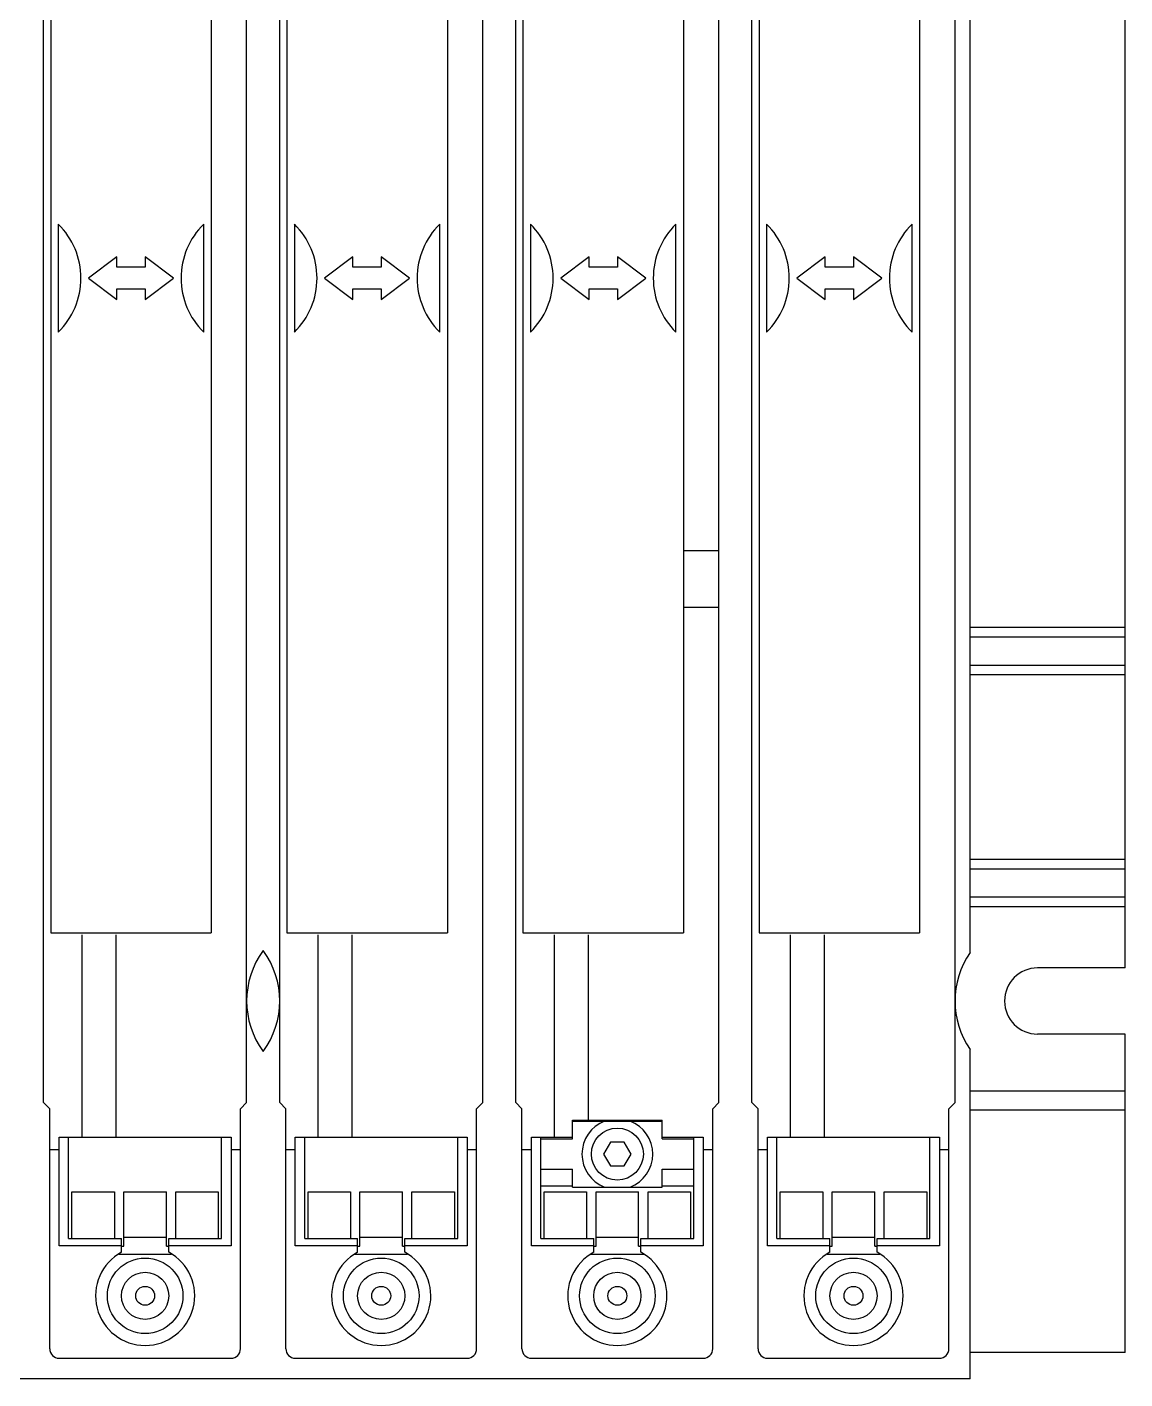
# Model space of a CAD drawing. Extents: x 430 to 1632, y -19 to 271.
# Drawn here: x 1516.1 to 1632.3, y -19.1 to 123.9 of the extents above; entities that cross this region are included whole.
import ezdxf

# ---------------------------------------------------------------- set-up
doc = ezdxf.new("R2010")
doc.units = 0
doc.header["$LTSCALE"] = 5
doc.header["$MEASUREMENT"] = 0
doc.layers.get('0').update_dxf_attribs({"linetype": 'CONTINUOUS'})

msp = doc.modelspace()

# ---------------------------------------------------------------- linework, layer by layer
at = {"color": 7, "linetype": 'Continuous'}
for p, q in [((1632.35, 24.35), (1632.35, 207.35)), ((1615.95, 25.97), (1615.95, 199.25)), ((1517.85, 10.1), (1517.85, 189.25)), ((1539.35, 10.1), (1539.35, 189.25)), ((1542.85, 10.1), (1542.85, 189.25)), ((1564.35, 10.1), (1564.35, 189.25)), ((1567.85, 10.1), (1567.85, 189.25)), ((1589.35, 10.1), (1589.35, 189.25)), ((1592.85, 10.1), (1592.85, 189.25)), ((1614.35, 10.1), (1614.35, 189.25)), ((1518.6, 166.65), (1518.6, 28.05)), ((1535.6, 166.65), (1535.6, 28.05)), ((1543.6, 166.65), (1543.6, 28.05)), ((1560.6, 166.65), (1560.6, 28.05)), ((1568.6, 166.65), (1568.6, 28.05)), ((1585.6, 166.65), (1585.6, 28.05)), ((1593.6, 166.65), (1593.6, 28.05)), ((1610.6, 166.65), (1610.6, 28.05)), ((1519.4, 103.07), (1519.4, 91.64)), ((1534.8, 91.64), (1534.8, 103.07)), ((1544.4, 103.07), (1544.4, 91.64)), ((1559.8, 91.64), (1559.8, 103.07)), ((1569.4, 103.07), (1569.4, 91.64)), ((1584.8, 91.64), (1584.8, 103.07)), ((1594.4, 103.07), (1594.4, 91.64)), ((1609.8, 91.64), (1609.8, 103.07)), ((1525.6, 99.61), (1522.6, 97.35)), ((1525.6, 98.5), (1525.6, 99.61)), ((1531.6, 97.35), (1528.6, 99.61)), ((1528.6, 99.61), (1528.6, 98.5)), ((1550.6, 99.61), (1547.6, 97.35)), ((1550.6, 98.5), (1550.6, 99.61)), ((1556.6, 97.35), (1553.6, 99.61)), ((1553.6, 99.61), (1553.6, 98.5)), ((1575.6, 99.61), (1572.6, 97.35)), ((1575.6, 98.5), (1575.6, 99.61)), ((1581.6, 97.35), (1578.6, 99.61)), ((1578.6, 99.61), (1578.6, 98.5)), ((1600.6, 99.61), (1597.6, 97.35)), ((1600.6, 98.5), (1600.6, 99.61)), ((1606.6, 97.35), (1603.6, 99.61)), ((1603.6, 99.61), (1603.6, 98.5)), ((1522.6, 97.35), (1525.6, 95.09)), ((1528.6, 98.5), (1525.6, 98.5)), ((1528.6, 95.09), (1531.6, 97.35)), ((1547.6, 97.35), (1550.6, 95.09)), ((1553.6, 98.5), (1550.6, 98.5)), ((1553.6, 95.09), (1556.6, 97.35)), ((1572.6, 97.35), (1575.6, 95.09)), ((1578.6, 98.5), (1575.6, 98.5)), ((1578.6, 95.09), (1581.6, 97.35)), ((1597.6, 97.35), (1600.6, 95.09)), ((1603.6, 98.5), (1600.6, 98.5)), ((1603.6, 95.09), (1606.6, 97.35)), ((1525.6, 96.2), (1528.6, 96.2)), ((1525.6, 95.09), (1525.6, 96.2)), ((1528.6, 96.2), (1528.6, 95.09)), ((1550.6, 96.2), (1553.6, 96.2)), ((1550.6, 95.09), (1550.6, 96.2)), ((1553.6, 96.2), (1553.6, 95.09)), ((1575.6, 96.2), (1578.6, 96.2)), ((1575.6, 95.09), (1575.6, 96.2)), ((1578.6, 96.2), (1578.6, 95.09)), ((1600.6, 96.2), (1603.6, 96.2)), ((1600.6, 95.09), (1600.6, 96.2)), ((1603.6, 96.2), (1603.6, 95.09)), ((1589.35, 68.5), (1585.6, 68.5)), ((1589.35, 62.5), (1585.6, 62.5)), ((1615.95, 60.4), (1632.35, 60.4)), ((1615.95, 59.4), (1632.35, 59.4)), ((1615.95, 56.4), (1632.35, 56.4)), ((1615.95, 55.4), (1632.35, 55.4)), ((1615.95, 35.85), (1632.35, 35.85)), ((1615.95, 34.85), (1632.35, 34.85)), ((1632.35, 31.85), (1615.95, 31.85)), ((1615.95, 30.85), (1632.35, 30.85)), ((1518.6, 28.05), (1535.6, 28.05)), ((1521.9, 27.85), (1521.9, 6.45)), ((1525.5, 27.85), (1525.5, 6.45)), ((1543.6, 28.05), (1560.6, 28.05)), ((1546.9, 27.85), (1546.9, 6.45)), ((1550.5, 27.85), (1550.5, 6.45)), ((1568.6, 28.05), (1585.6, 28.05)), ((1571.9, 27.85), (1571.9, 6.45)), ((1575.5, 27.85), (1575.5, 8.25)), ((1593.6, 28.05), (1610.6, 28.05)), ((1596.9, 27.85), (1596.9, 6.45)), ((1600.5, 27.85), (1600.5, 6.45)), ((1632.35, 24.35), (1623.1, 24.35)), ((1632.35, 17.35), (1623.1, 17.35)), ((1632.35, -16.35), (1632.35, 17.35)), ((1615.95, -19.15), (1615.95, 15.73)), ((1517.85, 10.1), (1518.5, 9.45)), ((1539.35, 10.1), (1538.7, 9.45)), ((1542.85, 10.1), (1543.5, 9.45)), ((1564.35, 10.1), (1563.7, 9.45)), ((1567.85, 10.1), (1568.5, 9.45)), ((1589.35, 10.1), (1588.7, 9.45)), ((1592.85, 10.1), (1593.5, 9.45)), ((1614.35, 10.1), (1613.7, 9.45)), ((1615.95, 11.35), (1632.35, 11.35)), ((1518.5, -15.95), (1518.5, 9.45)), ((1538.7, -15.95), (1538.7, 9.45)), ((1543.5, -15.95), (1543.5, 9.45)), ((1563.7, -15.95), (1563.7, 9.45)), ((1568.5, -15.95), (1568.5, 9.45)), ((1588.7, -15.95), (1588.7, 9.45)), ((1593.5, -15.95), (1593.5, 9.45)), ((1613.7, -15.95), (1613.7, 9.45)), ((1615.95, 9.35), (1632.35, 9.35)), ((1573.85, 8.25), (1583.35, 8.25)), ((1573.85, 6.25), (1573.85, 8.25)), ((1573.85, 8.15), (1583.35, 8.15)), ((1583.35, 6.25), (1583.35, 8.25)), ((1519.5, 6.45), (1537.7, 6.45)), ((1519.5, -5.05), (1519.5, 6.45)), ((1520.5, -4.3), (1520.5, 6.45)), ((1536.7, -4.3), (1536.7, 6.45)), ((1537.7, 6.45), (1537.7, -5.05)), ((1544.5, 6.45), (1562.7, 6.45)), ((1544.5, -5.05), (1544.5, 6.45)), ((1545.5, -4.3), (1545.5, 6.45)), ((1561.7, -4.3), (1561.7, 6.45)), ((1562.7, 6.45), (1562.7, -5.05)), ((1569.5, 6.45), (1573.85, 6.45)), ((1569.5, -5.05), (1569.5, 6.45)), ((1570.5, -4.3), (1570.5, 6.45)), ((1570.5, 6.25), (1573.85, 6.25)), ((1577.86, 5.9), (1577.15, 4.65)), ((1579.33, 5.9), (1577.86, 5.9)), ((1580.05, 4.65), (1579.33, 5.9)), ((1583.35, 6.45), (1587.7, 6.45)), ((1583.35, 6.25), (1586.7, 6.25)), ((1586.7, -4.3), (1586.7, 6.45)), ((1587.7, 6.45), (1587.7, -5.05)), ((1594.5, 6.45), (1612.7, 6.45)), ((1594.5, -5.05), (1594.5, 6.45)), ((1595.5, -4.3), (1595.5, 6.45)), ((1611.7, -4.3), (1611.7, 6.45)), ((1612.7, 6.45), (1612.7, -5.05)), ((1518.5, 5.15), (1519.5, 5.15)), ((1537.7, 5.15), (1538.7, 5.15)), ((1543.5, 5.15), (1544.5, 5.15)), ((1562.7, 5.15), (1563.7, 5.15)), ((1568.5, 5.15), (1569.5, 5.15)), ((1577.15, 4.65), (1577.86, 3.4)), ((1579.33, 3.4), (1580.05, 4.65)), ((1587.7, 5.15), (1588.7, 5.15)), ((1593.5, 5.15), (1594.5, 5.15)), ((1612.7, 5.15), (1613.7, 5.15)), ((1570.5, 3.05), (1573.85, 3.05)), ((1573.85, 1.15), (1573.85, 3.05)), ((1577.86, 3.4), (1579.33, 3.4)), ((1583.35, 3.05), (1586.7, 3.05)), ((1583.35, 1.15), (1583.35, 3.05)), ((1520.85, 0.65), (1525.35, 0.65)), ((1520.85, -4.3), (1520.85, 0.65)), ((1525.35, 0.65), (1525.35, -4.3)), ((1526.35, 0.65), (1530.85, 0.65)), ((1526.35, -5.1), (1526.35, 0.65)), ((1530.85, -5.1), (1530.85, 0.65)), ((1531.85, 0.65), (1536.35, 0.65)), ((1531.85, -4.3), (1531.85, 0.65)), ((1536.35, 0.65), (1536.35, -4.3)), ((1545.85, 0.65), (1550.35, 0.65)), ((1545.85, -4.3), (1545.85, 0.65)), ((1550.35, 0.65), (1550.35, -4.3)), ((1551.35, 0.65), (1555.85, 0.65)), ((1551.35, -5.1), (1551.35, 0.65)), ((1555.85, -5.1), (1555.85, 0.65)), ((1556.85, 0.65), (1561.35, 0.65)), ((1556.85, -4.3), (1556.85, 0.65)), ((1561.35, 0.65), (1561.35, -4.3)), ((1573.85, 1.25), (1570.5, 1.25)), ((1570.85, 0.65), (1575.35, 0.65)), ((1570.85, -4.3), (1570.85, 0.65)), ((1573.85, 1.15), (1583.35, 1.15)), ((1575.35, 0.65), (1575.35, -4.3)), ((1576.35, 0.65), (1580.85, 0.65)), ((1576.35, -5.1), (1576.35, 0.65)), ((1580.85, -5.1), (1580.85, 0.65)), ((1581.85, 0.65), (1586.35, 0.65)), ((1581.85, -4.3), (1581.85, 0.65)), ((1586.7, 1.25), (1583.35, 1.25)), ((1586.35, 0.65), (1586.35, -4.3)), ((1595.85, 0.65), (1600.35, 0.65)), ((1595.85, -4.3), (1595.85, 0.65)), ((1600.35, 0.65), (1600.35, -4.3)), ((1601.35, 0.65), (1605.85, 0.65)), ((1601.35, -5.1), (1601.35, 0.65)), ((1605.85, -5.1), (1605.85, 0.65)), ((1606.85, 0.65), (1611.35, 0.65)), ((1606.85, -4.3), (1606.85, 0.65)), ((1611.35, 0.65), (1611.35, -4.3)), ((1526.35, -4.14), (1530.85, -4.14)), ((1551.35, -4.14), (1555.85, -4.14)), ((1576.35, -4.14), (1580.85, -4.14)), ((1601.35, -4.14), (1605.85, -4.14)), ((1526.1, -5.05), (1519.5, -5.05)), ((1520.5, -4.3), (1526.1, -4.3)), ((1526.1, -5.73), (1526.1, -4.3)), ((1526.1, -5.1), (1526.35, -5.1)), ((1526.31, -5.1), (1526.34, -5.01)), ((1530.85, -5.01), (1530.88, -5.1)), ((1530.85, -5.1), (1531.1, -5.1)), ((1531.1, -4.3), (1536.7, -4.3)), ((1531.1, -5.73), (1531.1, -4.3)), ((1537.7, -5.05), (1531.1, -5.05)), ((1551.1, -5.05), (1544.5, -5.05)), ((1545.5, -4.3), (1551.1, -4.3)), ((1551.1, -5.73), (1551.1, -4.3)), ((1551.1, -5.1), (1551.35, -5.1)), ((1551.31, -5.1), (1551.34, -5.01)), ((1555.85, -5.01), (1555.88, -5.1)), ((1555.85, -5.1), (1556.1, -5.1)), ((1556.1, -4.3), (1561.7, -4.3)), ((1556.1, -5.73), (1556.1, -4.3)), ((1562.7, -5.05), (1556.1, -5.05)), ((1576.1, -5.05), (1569.5, -5.05)), ((1570.5, -4.3), (1576.1, -4.3)), ((1576.1, -5.73), (1576.1, -4.3)), ((1576.1, -5.1), (1576.35, -5.1)), ((1576.31, -5.1), (1576.34, -5.01)), ((1580.85, -5.01), (1580.88, -5.1)), ((1580.85, -5.1), (1581.1, -5.1)), ((1581.1, -4.3), (1586.7, -4.3)), ((1581.1, -5.73), (1581.1, -4.3)), ((1587.7, -5.05), (1581.1, -5.05)), ((1601.1, -5.05), (1594.5, -5.05)), ((1595.5, -4.3), (1601.1, -4.3)), ((1601.1, -5.73), (1601.1, -4.3)), ((1601.1, -5.1), (1601.35, -5.1)), ((1601.31, -5.1), (1601.34, -5.01)), ((1605.85, -5.01), (1605.88, -5.1)), ((1605.85, -5.1), (1606.1, -5.1)), ((1606.1, -4.3), (1611.7, -4.3)), ((1606.1, -5.73), (1606.1, -4.3)), ((1612.7, -5.05), (1606.1, -5.05)), ((1525.8, -5.95), (1531.39, -5.95)), ((1550.8, -5.95), (1556.39, -5.95)), ((1575.8, -5.95), (1581.39, -5.95)), ((1600.8, -5.95), (1606.39, -5.95)), ((1519.5, -16.95), (1537.7, -16.95)), ((1544.5, -16.95), (1562.7, -16.95)), ((1569.5, -16.95), (1587.7, -16.95)), ((1594.5, -16.95), (1612.7, -16.95)), ((1632.35, -16.35), (1615.95, -16.35)), ((1615.95, -19.15), (1466.25, -19.15))]:
    msp.add_line(p, q, dxfattribs=at)
for centre, radius in [((1578.6, 4.65), 2.75), ((1528.6, -10.35), 4), ((1553.6, -10.35), 4), ((1578.6, -10.35), 4), ((1603.6, -10.35), 4), ((1528.6, -10.35), 2.5), ((1553.6, -10.35), 2.5), ((1578.6, -10.35), 2.5), ((1603.6, -10.35), 2.5), ((1528.6, -10.35), 1), ((1553.6, -10.35), 1), ((1578.6, -10.35), 1), ((1603.6, -10.35), 1)]:
    msp.add_circle(centre, radius, dxfattribs=at)
for centre, radius, start, end in [((1513.8, 97.35), 8, 314.427, 45.573), ((1540.4, 97.35), 8, 134.427, 225.573), ((1538.8, 97.35), 8, 314.427, 45.573), ((1565.4, 97.35), 8, 134.427, 225.573), ((1563.8, 97.35), 8, 314.427, 45.573), ((1590.4, 97.35), 8, 134.427, 225.573), ((1588.8, 97.35), 8, 314.427, 45.573), ((1615.4, 97.35), 8, 134.427, 225.573), ((1548.35, 20.85), 9, 143.6639, 216.3361), ((1533.85, 20.85), 9, 323.6639, 36.3361), ((1623.35, 20.85), 9, 145.3079, 214.6921), ((1623.1, 20.85), 3.5, 90, 270), ((1578.6, 4.65), 3.75, 111.0395, 248.9605), ((1578.6, 4.65), 3.75, 291.0395, 68.9605), ((1528.6, -10.35), 5.25, 118.4369, 61.5631), ((1553.6, -10.35), 5.25, 118.4369, 61.5631), ((1578.6, -10.35), 5.25, 118.4369, 61.5631), ((1603.6, -10.35), 5.25, 118.4369, 61.5631), ((1519.5, -15.95), 1, 180, 270), ((1537.7, -15.95), 1, 270, 0), ((1544.5, -15.95), 1, 180, 270), ((1562.7, -15.95), 1, 270, 0), ((1569.5, -15.95), 1, 180, 270), ((1587.7, -15.95), 1, 270, 0), ((1594.5, -15.95), 1, 180, 270), ((1612.7, -15.95), 1, 270, 0)]:
    msp.add_arc(centre, radius, start, end, dxfattribs=at)

doc.saveas('drawing.dxf')
